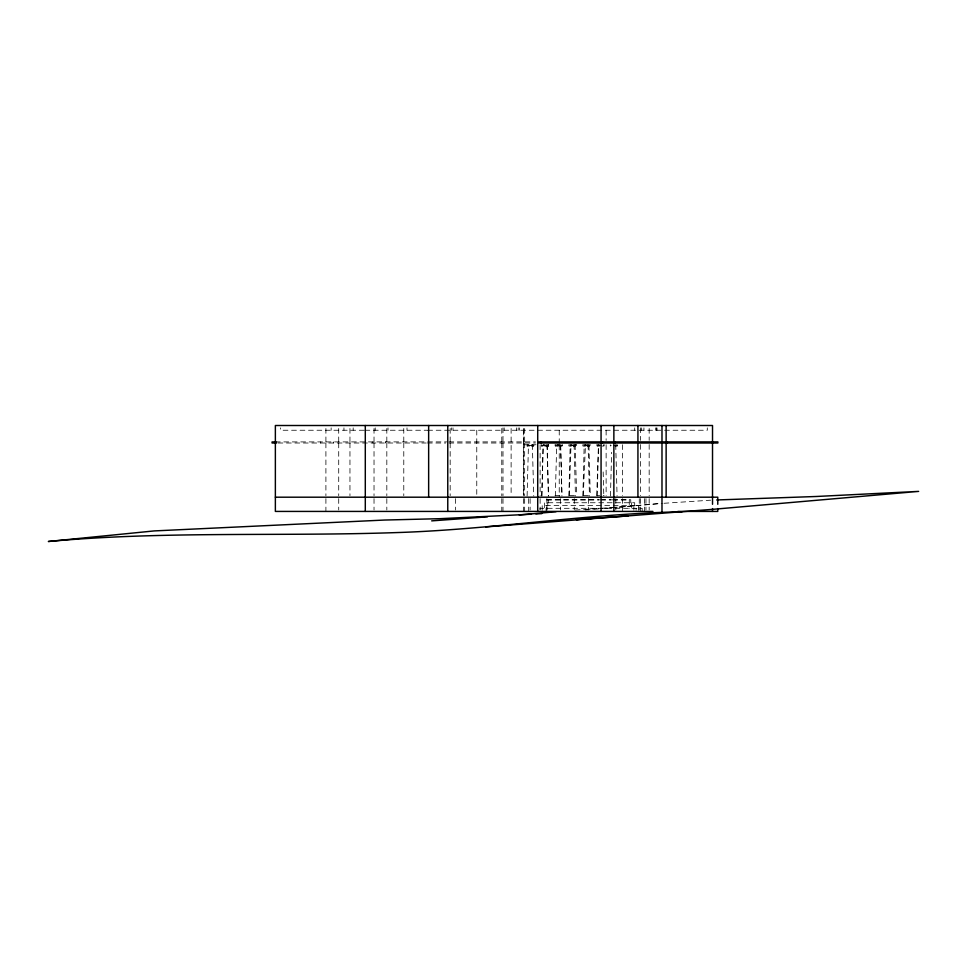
<?xml version="1.0" encoding="UTF-8"?>
<svg xmlns="http://www.w3.org/2000/svg" width="967" height="967" viewBox="0 0 967 967"><rect width="100%" height="100%" fill="white"/><g stroke="black" fill="none" stroke-linecap="round" stroke-linejoin="round"><path stroke-width="0.73" stroke-dasharray="4.83 3.63" d="M527.1 496.083L528.466 444.735M541.725 496.083L543.091 444.735M541.907 496.083L543.273 444.735M555.336 496.083L556.69 444.735M568.838 496.083L570.204 444.735M569.273 495.551L570.989 445.545M582.835 496.083L584.201 444.735M583.258 495.551L585.458 445.183M596.712 495.551L598.428 445.545M597.195 496.083L598.549 444.735M610.455 496.083L611.615 452.29M543.732 444.82C544.784 446.984 543.212 444.542 544.808 445.328M545.074 445.424L541.858 446.101L541.605 444.82M548.579 444.82L548.325 446.101L548.071 444.82M548.591 445.424L548.071 445.666M555.977 445.424L555.191 446.017L555.191 444.82M557.258 444.905L558.08 446.101L558.346 444.82M557.439 444.808L558.31 445.243L557.754 445.594M584.914 445.594L585.12 445.122M571.437 445.509L570.856 445.666M611.18 445.424L610.31 446.017L610.31 444.82M616.523 445.763L616.728 444.82M616.777 445.243L617.321 446.017L617.321 444.82M529.541 445.666L529.541 445.183M529.046 445.666L529.046 445.183M533.663 446.101C533.47 442.753 534.884 448.519 530.992 445.424M533.748 445.243L533.917 445.594M542.68 445.424L541.786 446.017L541.786 444.82M544.784 445.594L543.732 445.183M548.748 444.82L548.446 446.101L548.144 444.82M597.993 445.424L597.074 446.017L597.074 444.82M598.815 445.328L599.48 445.509L598.875 444.82M556.061 444.905L554.973 444.905M557.657 445.388L558.358 444.905M560.219 444.905L559.131 444.905M562.032 444.893L561.924 446.101L558.769 445.424M562.516 444.905C561.718 446.174 560.872 444.905 555.517 445.412M584.334 444.905L583.234 444.905M586.606 444.905L585.506 444.905M588.504 444.905L587.416 444.82M590.777 444.905L582.968 446.101L582.69 444.82M570.373 444.905L569.249 444.905M572.537 444.905L571.412 444.905M574.64 444.905L573.528 444.82M576.791 444.905L568.983 446.101L568.693 444.82M597.811 444.905L596.687 444.905M604.23 444.905C602.997 445.219 603.904 445.751 603.783 444.965M616.571 445.328L617.224 445.183M617.309 445.509L616.644 445.183M557.826 444.82L558.273 445.183M615.266 445.908L615.266 444.929M598.742 444.929L599.492 446.017M544.312 444.82L544.566 446.101M584.975 444.82L585.108 446.077L585.748 445.074M589.133 444.82L589.266 446.077L589.906 445.074M570.868 444.82L571.001 446.077L571.654 445.074M575.111 444.82L576.683 495.551M616.813 445.183L616.68 445.594M599.467 445.013L598.887 445.183M544.324 445.714L543.732 445.666M554.998 495.551L562.395 495.551M561.924 446.101L561.416 445.243L562.105 445.013M586.195 445.013L585.543 444.82M576.38 445.013L575.691 444.82M541.858 446.101L542.378 445.424L547.842 445.424M544.82 444.82L545.63 446.101L545.884 444.82M559.289 446.101L559.555 444.82M586.558 445.424L587.271 446.077L587.525 444.929M572.657 445.424L573.383 446.077L573.733 445.074M573.238 446.101L575.558 446.077L575.981 444.893M599.552 445.388L598.815 445.509M527.257 444.735L526.967 446.017L529.626 446.017L529.336 444.735L529.336 446.101M527.257 446.101L527.849 445.424L533.071 445.424M531.584 446.101L531.584 444.735M601.885 446.101L604 446.017L604 444.82M657.971 503.674L604.81 508.34L662.492 503.372M585.289 510.056L601.812 508.606M575.208 510.08L599.129 508.437M600.616 508.328L611.084 507.615M612.582 507.506L627.523 506.478M663.991 503.275L710.672 500.181M364.1 430.242L280.599 430.242L280.599 427.873M364.934 430.242L427.45 430.242M427.716 430.242L707.288 430.242L707.288 427.873M275.365 441.919L446.633 441.895M448.954 441.895L535.476 441.895M278 443.007L426.229 443.007M427.438 443.007L445.69 443.007M448.954 443.007L535.476 443.007M523.655 444.735L535.996 444.735M597.243 445.412L601.281 445.424M613.344 445.424L616.438 445.424M545.63 446.101L548.446 446.101M555.457 446.101L558.08 446.101M568.983 446.101L571.159 446.101M582.968 446.101L585.253 446.101M587.126 446.101L589.411 446.101M597.376 446.101L599.177 446.101M614.855 446.101L617.019 446.101M569.66 495.382L576.284 495.382M583.657 495.382L590.656 495.551M597.098 495.382L599.673 495.382M603.227 495.382L604.121 495.551M546.742 499.746L599.262 499.746M600.761 499.746L611.265 499.746M612.764 499.746L630.762 499.746L630.762 502.743M546.742 499.975L599.262 499.975M600.761 499.975L611.265 499.975M612.764 499.975L629.275 499.975M571.811 445.05L571.57 444.929M598.948 445.714L599.262 445.122M546.802 444.82L546.802 446.017L545.896 445.424M575.607 445.183L575.256 445.714L575.667 444.905M615.713 444.735L617.079 496.083M603.166 471.92L603.807 496.083M588.951 445.545L590.269 495.382M588.093 444.735L589.447 496.083M574.096 444.735L575.462 496.083M560.679 445.545L561.996 495.382M560.582 444.735L561.936 496.083M547.177 444.735L548.543 496.083M546.984 444.735L548.349 496.083M532.37 444.735L533.736 496.083M656.907 427.873L656.907 430.242M656.75 427.873L656.75 430.242M655.686 427.873L655.686 430.242M649.171 428.478L649.171 440.396M649.171 444.518L649.171 495.684M649.171 498.621L649.171 509.996M645.956 498.621L645.956 509.996M644.506 498.621L644.506 511.422M643.937 427.873L643.937 430.242M642.185 511.422L642.185 508.316L539.985 508.304L539.985 510.383M641.677 427.873L641.677 430.242M640.468 427.873L640.48 440.396M640.48 444.518L640.48 495.684M640.48 498.621L640.48 511.422M639.272 498.621L639.272 509.996M638.583 510.383L638.583 505.487L542.197 505.487L542.197 510.383M636.093 508.316L636.093 510.383M634.715 427.873L634.715 430.242M634.69 505.487L634.69 502.743L544.59 502.743L544.59 508.304M633.881 505.487L633.881 510.383M631.487 502.743L631.487 508.304M629.275 499.746L629.275 508.304M622.591 444.735L622.591 495.696M622.591 498.621L622.591 511.422M615.822 498.621L615.822 509.996M606.128 430.242L606.128 440.384M606.128 444.735L606.128 495.696M588.444 498.621L588.444 509.996M574.265 498.621L574.265 509.996M560.401 498.621L560.401 509.996M559.24 430.242L559.24 443.635M559.24 445.122L559.24 497.195M548.241 499.746L548.241 502.743M547.793 502.743L547.793 505.487M546.899 505.487L546.899 511.422M546.875 498.621L546.875 509.996M546.077 508.316L546.077 511.422M540.118 444.735L540.118 495.696M540.118 498.621L540.118 509.996M530.121 498.621L530.121 509.996M528.683 498.621L528.683 511.422M524.658 428.478L524.658 441.895M524.658 443.007L524.658 495.684M524.658 498.621L524.658 511.422M523.655 430.242L523.655 497.195M523.437 428.478L523.437 441.895M523.437 443.007L523.437 495.684M523.437 498.621L523.437 511.422M519.412 427.873L519.412 430.242M518.203 427.873L518.203 430.242M516.354 427.873L516.354 430.242M511.12 428.49L511.12 495.696M504.194 427.873L504.194 430.242M502.973 427.873L502.997 441.895M502.997 443.007L502.997 495.684M502.997 498.621L502.997 511.422M501.776 428.478L501.776 441.895M501.776 443.007L501.776 495.684M501.776 498.621L501.776 511.422M476.767 430.242L476.767 495.708M455.421 498.621L455.421 509.996M453.003 427.873L453.003 430.242M451.371 427.873L451.371 430.242M450.175 428.478L450.175 441.895M450.175 443.007L450.175 495.684M406.998 427.873L406.998 430.242M403.783 428.478L403.783 441.895M403.783 443.007L403.783 495.684M388.021 427.873L388.021 430.242M386.824 428.478L386.824 441.895M386.824 443.007L386.824 495.684M386.824 498.621L386.824 509.996M385.603 441.895L385.603 443.007M375.22 427.873L375.22 430.242M374.024 428.478L374.024 441.895M374.024 443.007L374.024 495.684M374.024 498.621L374.024 509.996M372.803 441.895L372.803 443.007M353.173 427.873L353.173 430.242M349.957 428.478L349.957 441.895M349.957 443.007L349.957 495.684M343.95 427.873L343.95 430.242M338.716 428.478L338.716 441.895M338.716 443.007L338.716 495.684M338.716 498.621L338.716 509.996M333.361 441.919L333.361 443.007M331.137 427.873L331.137 430.242M325.903 428.478L325.903 441.895M325.903 443.007L325.903 495.684M325.903 498.621L325.903 511.422M320.548 441.895L320.548 443.007M589.145 445.328L589.169 445.243"/><path stroke-width="1.45" d="M716.704 499.963L815.918 496.506L918.65 491.393L712.619 509.343L485.652 526.918M519.219 514.964L556.037 511.724M576.32 519.581L596.712 518.046M431.681 520.875L487.465 516.837M576.368 519.581L628.127 515.931M531.451 514.202L440.311 518.675L384.564 520.041L154.2 530.919L48.35 541.496C163.991 530.871 280.092 536.6 395.999 532.599C491.611 529.65 586.316 513.658 682.001 511.761M535.899 513.948L541.846 513.61M276.562 441.919L272.078 441.919L272.078 443.007L276.514 443.007M275.365 497.195L717.768 497.195L717.768 504.303M652.967 511.422L275.365 511.422L275.365 443.007M677.831 511.422L717.768 511.422L717.768 508.569M712.522 441.895L712.522 425.504L275.365 425.504L275.365 441.919M712.522 443.007L712.522 504.303M712.522 508.569L712.522 511.422M667.339 441.895L667.339 443.007M666.13 425.504L666.13 441.895M666.13 443.007L666.13 497.195M661.984 425.504L661.984 441.895M661.984 443.007L661.984 511.422M637.93 425.504L637.93 441.895M637.93 443.007L637.93 497.195M615.085 441.895L615.085 443.007M613.864 425.504L613.864 441.895M613.864 443.007L613.864 511.422M602.501 441.895L602.501 443.007M601.063 425.504L601.063 441.895M601.063 443.007L601.063 511.422M541.206 441.895L541.206 443.007M537.712 425.504L537.712 441.895L717.877 441.895L717.877 443.007L537.712 443.007L537.712 511.422M447.769 425.504L447.769 511.422M428.647 425.504L428.647 497.195M365.296 425.504L365.296 511.422"/></g></svg>
